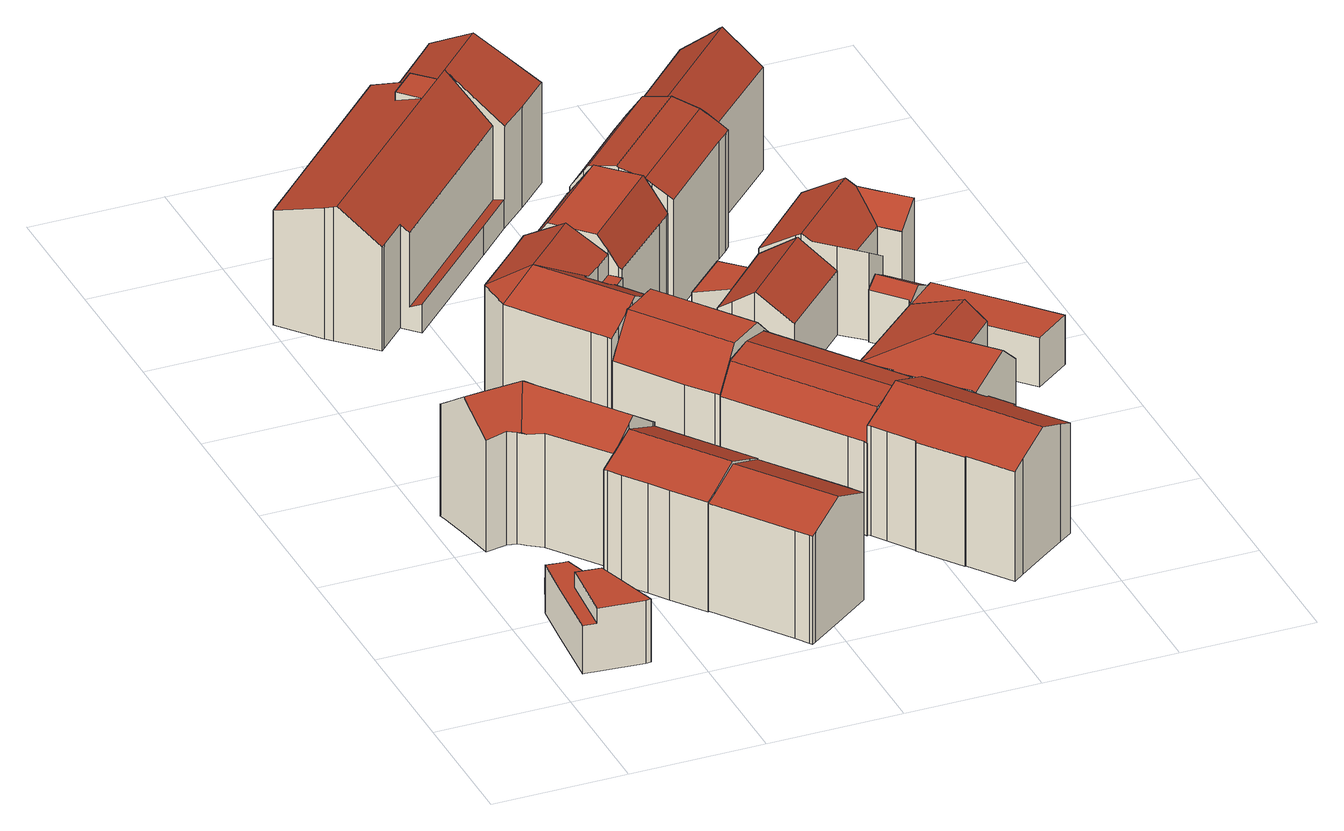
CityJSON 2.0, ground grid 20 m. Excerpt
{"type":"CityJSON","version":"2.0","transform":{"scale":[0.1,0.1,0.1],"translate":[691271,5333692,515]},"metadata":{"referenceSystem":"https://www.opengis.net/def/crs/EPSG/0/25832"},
"CityObjects":{
"building1":{"type":"Building","attributes":{"Gemeindeschluessel":"09162000","HoeheDach":"525.880","HoeheGrund":"516.030","Methode":"2000","NiedrigsteTraufeDesGebaeudes":"523.490","Geometrietyp2DReferenz":"3000","function":"31001_9998","roofType":"1000","measuredHeight":9.85,"storeysAboveGround":2},"geometry":[{"type":"MultiSurface","lod":"2","boundaries":[[[0,1,2,3,4,5]],[[6,7,8,9]],[[10,11,12,5,4,3,13,14,15,16]],[[17,6,9,18,19,20,2,1,0]],[[21,22,23,8,7]],[[22,16,15,14,19,18,23]],[[3,2,20,13]],[[12,11,10,21,7,6,17,0,5]],[[9,8,23,18]],[[16,22,21,10]],[[13,20,19,14]]],"semantics":{"surfaces":[{"type":"WallSurface"},{"type":"GroundSurface"},{"type":"RoofSurface"}],"values":[0,0,1,2,2,0,0,0,0,0,0]}}]},
"building2":{"type":"Building","attributes":{"Gemeindeschluessel":"09162000","HoeheDach":"518.983","HoeheGrund":"515.990","Methode":"1000","NiedrigsteTraufeDesGebaeudes":"518.468","Geometrietyp2DReferenz":"3000","function":"31001_2000","roofType":"1000","measuredHeight":2.99},"geometry":[{"type":"MultiSurface","lod":"2","boundaries":[[[24,25,26,27,28,29]],[[30,31,29,28,32,33]],[[14,34,26,25,35,36]],[[37,36,35,25,24,29,31,30]],[[38,14,36,37,30,33]],[[34,14,38,33,32,28,27,26]]],"semantics":{"surfaces":[{"type":"WallSurface"},{"type":"RoofSurface"},{"type":"GroundSurface"}],"values":[0,0,0,1,0,2]}}]},
"building3":{"type":"Building","attributes":{"Gemeindeschluessel":"09162000","HoeheDach":"537.500","HoeheGrund":"516.010","Methode":"2000","NiedrigsteTraufeDesGebaeudes":"533.400","Geometrietyp2DReferenz":"3000","function":"31001_1000","roofType":"3100","measuredHeight":21.49,"storeysAboveGround":6},"geometry":[{"type":"MultiSurface","lod":"2","boundaries":[[[39,40,41,42,43,44,45,46,47,48,49]],[[50,51,52,53]],[[54,55,56,57]],[[58,48,47,59]],[[60,61,62]],[[63,64,51,50]],[[43,65,66,67,68,44]],[[66,65,64,63]],[[69,70,71,62,61,42,41,40]],[[72,73,74,75,76,77,78,56,55,79,80,52,51,64,65,43,42]],[[57,56,78,81]],[[82,46,45,83]],[[84,85,86,87,60,62,71,88]],[[89,90,91,92,86,85,84,88,93,94,95,96,97,58,59,82,83,68,67,66,63,50,53,98,99,54,57,81,100,101]],[[91,90,89,75,74,102]],[[77,76,101,100,81,78]],[[91,102,103,92]],[[96,95,94,69,40,39,49,97]],[[92,103,87,86]],[[83,45,44,68]],[[99,79,55,54]],[[98,80,79,99]],[[101,76,75,89]],[[97,49,48,58]],[[53,52,80,98]],[[88,71,70,93]],[[60,87,103,102,74,73,72,42,61]],[[93,70,69,94]],[[59,47,46,82]]],"semantics":{"surfaces":[{"type":"RoofSurface"},{"type":"WallSurface"},{"type":"GroundSurface"}],"values":[0,1,1,1,0,1,1,1,0,0,1,1,1,2,1,1,1,1,1,1,1,1,1,1,1,1,0,1,1]}}]},
"building4":{"type":"Building","attributes":{"Gemeindeschluessel":"09162000","HoeheDach":"535.999","HoeheGrund":"515.760","Methode":"1000","NiedrigsteTraufeDesGebaeudes":"533.009","Geometrietyp2DReferenz":"3000","function":"31001_9998","roofType":"3100","measuredHeight":20.24,"storeysAboveGround":4},"geometry":[{"type":"MultiSurface","lod":"2","boundaries":[[[104,105,106,107,108,109]],[[110,111,112,113,114,115,116,117]],[[118,119,120,121]],[[121,120,122,123]],[[124,125,126,127,128,129,130,113,112]],[[131,132,133,125,124,134]],[[133,132,131,135,118,121,123,105,104,109,117,116,115,114,136,137,138,139,140]],[[135,141,119,118]],[[138,128,127,139]],[[131,134,141,135]],[[136,130,129,137]],[[123,122,106,105]],[[139,127,126,140]],[[140,126,125,133]],[[137,129,128,138]],[[114,113,130,136]],[[109,108,110,117]],[[107,106,122,120,119,141,134,124,112,111,110,108]]],"semantics":{"surfaces":[{"type":"WallSurface"},{"type":"RoofSurface"},{"type":"GroundSurface"}],"values":[0,0,0,0,1,0,2,0,0,0,0,0,0,0,0,0,0,1]}}]},
"building5":{"type":"Building","attributes":{"Gemeindeschluessel":"09162000","HoeheDach":"535.715","HoeheGrund":"515.990","Methode":"1000","NiedrigsteTraufeDesGebaeudes":"532.871","Geometrietyp2DReferenz":"3000","function":"31001_1000","roofType":"3100","measuredHeight":19.73,"storeysAboveGround":4},"geometry":[{"type":"MultiSurface","lod":"2","boundaries":[[[142,143,144,145]],[[146,147,148,149]],[[145,144,150,151]],[[151,150,152,153]],[[154,155,156,157,149,148]],[[158,159,160,147,146,161,162,163]],[[156,155,164,165]],[[166,167,142,145,151,153,163,162,161,146,149,157,156,165,168]],[[165,164,169,168]],[[167,166,168,169,170,171]],[[167,171,143,142]],[[153,152,158,163]],[[170,169,164,155,154,148,147,160,159]],[[150,144,143,171,170,159,158,152]]],"semantics":{"surfaces":[{"type":"WallSurface"},{"type":"GroundSurface"},{"type":"RoofSurface"}],"values":[0,0,0,0,0,0,0,1,0,0,0,0,2,2]}}]},
"building6":{"type":"Building","attributes":{"Gemeindeschluessel":"09162000","HoeheDach":"537.719","HoeheGrund":"516.040","Methode":"2000","NiedrigsteTraufeDesGebaeudes":"533.892","Geometrietyp2DReferenz":"3000","function":"31001_9998","roofType":"3100","measuredHeight":21.68,"storeysAboveGround":6},"geometry":[{"type":"MultiSurface","lod":"2","boundaries":[[[172,173,174,175]],[[176,177,178,179]],[[180,181,182,183]],[[184,185,186,187,178,177,188,189,190,173]],[[174,191,192,193,194,175]],[[195,196,185,184,173,172]],[[197,198,181,180]],[[199,200,201,202,203,204]],[[189,188,205,182,181,198,206,207,200,199,204,208,190]],[[209,210,176,179,211,212,196,195,172,175,194,193,213,214,215,216,217,218,203,202,201,219,220,197,180,183]],[[176,210,209,183,182,205,188,177]],[[208,221,222,223,224,225,190]],[[200,207,206,220,219,201]],[[190,225,224,226,192,191,174]],[[203,218,217,216,222,221,208,204]],[[215,223,222,216]],[[193,192,226,213]],[[179,178,187,211]],[[173,190,174]],[[224,223,215,214,213,226]],[[211,187,186,212]],[[212,186,185,196]],[[220,206,198,197]]],"semantics":{"surfaces":[{"type":"WallSurface"},{"type":"RoofSurface"},{"type":"GroundSurface"}],"values":[0,0,0,1,0,0,0,0,1,2,0,1,0,1,0,0,0,0,1,0,0,0,0]}}]},
"building7":{"type":"Building","attributes":{"Gemeindeschluessel":"09162000","HoeheDach":"536.820","HoeheGrund":"515.864","Methode":"2000","NiedrigsteTraufeDesGebaeudes":"530.637","Geometrietyp2DReferenz":"3000","function":"31001_9998","roofType":"1000","measuredHeight":20.96,"storeysAboveGround":5},"geometry":[{"type":"MultiSurface","lod":"2","boundaries":[[[227,228,229,230]],[[231,232,233,234,235]],[[236,237,238,239]],[[240,241,242,243,244,245]],[[246,247,248,249]],[[250,251,249,248]],[[244,243,252,232,231]],[[253,254,242,241]],[[243,242,254,229,228,255,256,238,237,252]],[[251,250,235,234]],[[239,238,256,257]],[[240,246,249,251,234,233,236,239,257,258,227,230,253,241]],[[230,229,254,253]],[[236,233,232,252,237]],[[240,245,247,246]],[[258,255,228,227]],[[250,248,247,245,244,231,235]],[[257,256,255,258]]],"semantics":{"surfaces":[{"type":"WallSurface"},{"type":"RoofSurface"},{"type":"GroundSurface"}],"values":[0,0,0,0,0,0,1,0,1,0,0,2,0,0,0,0,1,0]}}]},
"building8":{"type":"Building","attributes":{"Gemeindeschluessel":"09162000","HoeheDach":"537.000","HoeheGrund":"515.829","Methode":"2000","NiedrigsteTraufeDesGebaeudes":"519.502","Geometrietyp2DReferenz":"3000","function":"31001_1000","roofType":"2100","measuredHeight":21.17,"storeysAboveGround":4},"geometry":[{"type":"MultiSurface","lod":"2","boundaries":[[[259,260,261,262]],[[263,264,265,266]],[[267,268,269,270,271,272,273,274]],[[275,276,277,278,279,273,272,280,281]],[[282,283,284,285]],[[286,287,275,281,288]],[[289,290,291,292]],[[293,276,275,287]],[[294,277,276,293]],[[295,296,297,298]],[[280,290,289]],[[273,279,299,300,301]],[[302,284,283,261,260,288,281,280,289,292]],[[267,303,304,268]],[[305,306,296,295]],[[269,307,308,309,270]],[[271,292,291,272]],[[301,300,306,305,266,265]],[[264,263,310,311]],[[299,279,278,312]],[[297,296,306,300,299,312]],[[262,261,283,282]],[[292,271,270,309,313,302]],[[264,311,274,273,301,265]],[[305,295,298,294,293,287,286,259,262,282,285,313,309,308,307,304,303,310,263,266]],[[286,288,260,259]],[[280,272,291,290]],[[294,298,297,312,278,277]],[[302,313,285,284]],[[307,269,268,304]],[[310,303,267,274,311]]],"semantics":{"surfaces":[{"type":"WallSurface"},{"type":"RoofSurface"},{"type":"GroundSurface"}],"values":[0,0,1,1,0,0,0,0,0,0,0,0,1,0,0,0,0,0,0,0,1,0,0,1,2,0,1,0,0,0,0]}}]},
"building9":{"type":"Building","attributes":{"Gemeindeschluessel":"09162000","HoeheDach":"530.973","HoeheGrund":"516.210","Methode":"1000","NiedrigsteTraufeDesGebaeudes":"530.973","Geometrietyp2DReferenz":"3000","function":"31001_2000","roofType":"1000","measuredHeight":14.76},"geometry":[{"type":"MultiSurface","lod":"2","boundaries":[[[314,315,316,317]],[[318,319,320,321]],[[321,322,314,317,318]],[[317,316,319,318]],[[321,320,323,322]],[[319,316,315,323,320]],[[322,323,315,314]]],"semantics":{"surfaces":[{"type":"WallSurface"},{"type":"GroundSurface"},{"type":"RoofSurface"}],"values":[0,0,1,0,0,2,0]}}]},
"building10":{"type":"Building","attributes":{"Gemeindeschluessel":"09162000","HoeheDach":"535.539","HoeheGrund":"515.882","Methode":"2000","NiedrigsteTraufeDesGebaeudes":"529.909","Geometrietyp2DReferenz":"3000","function":"31001_9998","roofType":"3100","measuredHeight":19.66,"storeysAboveGround":4},"geometry":[{"type":"MultiSurface","lod":"2","boundaries":[[[324,325,326,327]],[[328,329,330,331]],[[240,332,327,326,333,334,241]],[[331,330,335,336]],[[337,338,339,340]],[[341,342,338,337]],[[343,344,342,341]],[[340,339,345,325,324,329,328]],[[346,347,344,343]],[[336,335,332,240]],[[348,349,347,346]],[[335,330,329,324,327,332]],[[350,351,241,334]],[[325,345,333,326]],[[351,348,346,343,341,337,340,328,331,336,240,241]],[[350,334,333,345,339,338,342,344,347,349]],[[351,350,349,348]]],"semantics":{"surfaces":[{"type":"RoofSurface"},{"type":"WallSurface"},{"type":"GroundSurface"}],"values":[0,1,1,1,1,1,1,1,1,1,1,0,1,0,2,0,1]}}]},
"building11":{"type":"Building","attributes":{"Gemeindeschluessel":"09162000","HoeheDach":"536.980","HoeheGrund":"515.782","Methode":"2000","NiedrigsteTraufeDesGebaeudes":"531.863","Geometrietyp2DReferenz":"3000","function":"31001_1000","roofType":"9999","measuredHeight":21.2,"storeysAboveGround":4},"geometry":[{"type":"MultiSurface","lod":"2","boundaries":[[[352,353,354,355,356,357,358,359,360]],[[361,362,363,364]],[[365,357,356,366]],[[367,368,369,370,363,362,371,372]],[[373,371,362,361]],[[374,352,360,375]],[[364,363,370,376]],[[375,360,359,377]],[[378,366,356,355,368,367]],[[378,379,373,361,364,376,380,381,374,375,377,382,365,366]],[[379,372,371,373]],[[382,358,357,365]],[[355,354,383,369,368]],[[378,367,372,379]],[[380,376,370,369,383]],[[381,380,383,354,353]],[[352,374,381,353]],[[377,359,358,382]]],"semantics":{"surfaces":[{"type":"RoofSurface"},{"type":"WallSurface"},{"type":"GroundSurface"}],"values":[0,1,1,0,1,1,1,1,1,2,1,1,0,1,1,1,1,1]}}]},
"building12":{"type":"Building","attributes":{"Gemeindeschluessel":"09162000","HoeheDach":"522.478","HoeheGrund":"515.900","Methode":"1000","NiedrigsteTraufeDesGebaeudes":"522.478","Geometrietyp2DReferenz":"3000","function":"31001_2000","roofType":"1000","measuredHeight":6.58},"geometry":[{"type":"MultiSurface","lod":"2","boundaries":[[[384,385,386,387]],[[384,387,388,389,390]],[[389,391,392,390]],[[388,393,391,389]],[[392,391,393,386,385]],[[390,392,385,384]],[[387,386,393,388]]],"semantics":{"surfaces":[{"type":"WallSurface"},{"type":"GroundSurface"},{"type":"RoofSurface"}],"values":[0,1,0,0,2,0,0]}}]},
"building13":{"type":"Building","attributes":{"Gemeindeschluessel":"09162000","HoeheDach":"523.148","HoeheGrund":"515.930","Methode":"1000","NiedrigsteTraufeDesGebaeudes":"522.294","Geometrietyp2DReferenz":"3000","function":"31001_2000","roofType":"1000","measuredHeight":7.22},"geometry":[{"type":"MultiSurface","lod":"2","boundaries":[[[389,394,395,396]],[[397,398,399,400,401,402]],[[396,395,402,401]],[[390,403,394,389]],[[404,405,406,407,408,409]],[[410,406,405,404,411,390,389,396,401,400,399]],[[406,410,399,398,412,407]],[[413,409,408,407,412,398,397,402,395,394,403]],[[411,404,409,413,403,390]]],"semantics":{"surfaces":[{"type":"WallSurface"},{"type":"GroundSurface"},{"type":"RoofSurface"}],"values":[0,0,0,0,0,1,0,2,0]}}]},
"building14":{"type":"Building","attributes":{"Gemeindeschluessel":"09162000","HoeheDach":"519.456","HoeheGrund":"515.891","Methode":"1000","NiedrigsteTraufeDesGebaeudes":"519.456","Geometrietyp2DReferenz":"3000","function":"51009_1610","roofType":"1000","measuredHeight":3.56},"geometry":[{"type":"MultiSurface","lod":"2","boundaries":[[[414,415,416,417]],[[418,406,419,420]],[[421,422,423,404]],[[414,424,421,404,406,418,415]],[[415,418,420,416]],[[404,423,419,406]],[[421,424,425,422]],[[414,417,425,424]],[[425,417,416,420,419,423,422]]],"semantics":{"surfaces":[{"type":"WallSurface"},{"type":"GroundSurface"},{"type":"RoofSurface"}],"values":[0,0,0,1,0,0,0,0,2]}}]},
"building15":{"type":"Building","attributes":{"Gemeindeschluessel":"09162000","HoeheDach":"536.386","HoeheGrund":"515.980","Methode":"1000","NiedrigsteTraufeDesGebaeudes":"533.097","Geometrietyp2DReferenz":"3000","function":"31001_9998","roofType":"3100","measuredHeight":20.41,"storeysAboveGround":4},"geometry":[{"type":"MultiSurface","lod":"2","boundaries":[[[426,427,428,429]],[[430,431,432,433,434,435,436,437,438,439,440,441]],[[442,443,444,445,428,427,446,447,430,441,448]],[[449,437,436,450]],[[451,438,437,449]],[[452,442,448,453]],[[448,441,440,454,455,453]],[[456,447,446,457]],[[458,432,431,459]],[[460,439,438,451]],[[461,444,443,462]],[[456,463,459,431,430,447]],[[450,436,435,464]],[[465,445,444,461]],[[457,446,427,426]],[[466,434,433,467]],[[459,463,456,457,426,429,465,461,462,452,453,455,454,460,451,449,450,464,466,467,458]],[[464,435,434,466]],[[429,428,445,465]],[[467,433,432,458]],[[462,443,442,452]],[[454,440,439,460]]],"semantics":{"surfaces":[{"type":"WallSurface"},{"type":"RoofSurface"},{"type":"GroundSurface"}],"values":[0,1,1,0,0,0,0,0,0,0,0,0,0,0,0,0,2,0,0,0,0,0]}}]},
"building16":{"type":"Building","attributes":{"Gemeindeschluessel":"09162000","HoeheDach":"517.714","HoeheGrund":"515.870","Methode":"3100","NiedrigsteTraufeDesGebaeudes":"517.714","Geometrietyp2DReferenz":"3000","function":"31001_2000","roofType":"1000","measuredHeight":1.84},"geometry":[{"type":"MultiSurface","lod":"2","boundaries":[[[468,469,396,401]],[[469,470,471,396]],[[470,472,473,471]],[[396,471,473,474,401]],[[468,475,472,470,469]],[[472,475,474,473]],[[475,468,401,474]]],"semantics":{"surfaces":[{"type":"WallSurface"},{"type":"GroundSurface"},{"type":"RoofSurface"}],"values":[0,0,0,1,2,0,0]}}]},
"building17":{"type":"Building","attributes":{"Gemeindeschluessel":"09162000","HoeheDach":"519.573","HoeheGrund":"515.808","Methode":"1000","NiedrigsteTraufeDesGebaeudes":"519.573","Geometrietyp2DReferenz":"3000","function":"31001_9998","roofType":"1000","measuredHeight":3.77,"storeysAboveGround":1},"geometry":[{"type":"MultiSurface","lod":"2","boundaries":[[[476,477,478,479]],[[476,480,481,477]],[[482,483,480,476,479,484]],[[485,486,487,478,477,481]],[[484,487,486,482]],[[479,478,487,484]],[[483,482,486,485]],[[483,485,481,480]]],"semantics":{"surfaces":[{"type":"WallSurface"},{"type":"GroundSurface"},{"type":"RoofSurface"}],"values":[0,0,1,2,0,0,0,0]}}]},
"building18":{"type":"Building","attributes":{"Gemeindeschluessel":"09162000","HoeheDach":"517.249","HoeheGrund":"515.808","Methode":"2000","NiedrigsteTraufeDesGebaeudes":"516.809","Geometrietyp2DReferenz":"3000","function":"31001_2000","roofType":"1000","measuredHeight":1.44},"geometry":[{"type":"MultiSurface","lod":"2","boundaries":[[[488,489,490,491]],[[488,492,493,489]],[[491,494,492,488]],[[494,495,493,492]],[[489,493,495,490]],[[490,495,494,491]]],"semantics":{"surfaces":[{"type":"GroundSurface"},{"type":"WallSurface"},{"type":"RoofSurface"}],"values":[0,1,1,2,1,1]}}]},
"building19":{"type":"Building","attributes":{"Gemeindeschluessel":"09162000","HoeheDach":"518.587","HoeheGrund":"515.832","Methode":"2000","NiedrigsteTraufeDesGebaeudes":"518.234","Geometrietyp2DReferenz":"3000","function":"31001_2000","roofType":"1000","measuredHeight":2.75},"geometry":[{"type":"MultiSurface","lod":"2","boundaries":[[[496,497,498,499]],[[500,501,502,503]],[[501,504,498,497,502]],[[505,500,503,496,499]],[[501,500,505,504]],[[503,502,497,496]],[[499,498,504,505]]],"semantics":{"surfaces":[{"type":"WallSurface"},{"type":"RoofSurface"},{"type":"GroundSurface"}],"values":[0,0,1,2,0,0,0]}}]},
"building20":{"type":"Building","attributes":{"Gemeindeschluessel":"09162000","HoeheDach":"529.815","HoeheGrund":"515.830","Methode":"1000","NiedrigsteTraufeDesGebaeudes":"525.871","Geometrietyp2DReferenz":"3000","function":"31001_1000","roofType":"3100","measuredHeight":13.98,"storeysAboveGround":3},"geometry":[{"type":"MultiSurface","lod":"2","boundaries":[[[506,507,508,509,510]],[[490,511,512,513]],[[480,476,510,509,514]],[[515,516,517,491]],[[480,514,518,483]],[[506,519,520,507]],[[510,476,519,506]],[[483,518,516,515]],[[518,514,509,508,521,512,511,517,516]],[[476,480,483,515,491,490,513,522,520,519]],[[513,512,521,522]],[[520,522,521,508,507]],[[491,517,511,490]]],"semantics":{"surfaces":[{"type":"RoofSurface"},{"type":"WallSurface"},{"type":"GroundSurface"}],"values":[0,1,1,1,1,1,1,1,0,2,1,1,1]}}]},
"building21":{"type":"Building","attributes":{"Gemeindeschluessel":"09162000","HoeheDach":"537.590","HoeheGrund":"515.793","Methode":"2000","NiedrigsteTraufeDesGebaeudes":"532.637","Geometrietyp2DReferenz":"3000","function":"31001_1000","roofType":"3100","measuredHeight":21.8,"storeysAboveGround":4},"geometry":[{"type":"MultiSurface","lod":"2","boundaries":[[[523,524,525,526]],[[527,528,529,530]],[[531,532,533,534,535]],[[536,537,538,539]],[[530,529,539,538]],[[537,536,540,374]],[[374,540,541,381]],[[542,534,533,543,544]],[[526,525,545,546]],[[547,531,535,548,549]],[[380,381,541,550,551]],[[536,539,529,528,549,548,550,541,540]],[[364,552,524,523]],[[551,550,548,535,534,542]],[[547,549,528,527]],[[376,553,552,364]],[[537,374,381,380,376,364,523,526,546,532,531,547,527,530,538]],[[532,546,545,543,533]],[[376,380,551,542,544,553]],[[553,544,543,545,525,524,552]]],"semantics":{"surfaces":[{"type":"WallSurface"},{"type":"RoofSurface"},{"type":"GroundSurface"}],"values":[0,0,0,0,0,0,0,1,0,0,0,1,0,1,0,0,2,0,0,1]}}]},
"building22":{"type":"Building","attributes":{"Gemeindeschluessel":"09162000","HoeheDach":"518.455","HoeheGrund":"515.970","Methode":"1000","NiedrigsteTraufeDesGebaeudes":"518.455","Geometrietyp2DReferenz":"3000","function":"31001_2000","roofType":"1000","measuredHeight":2.48,"storeysAboveGround":1},"geometry":[{"type":"MultiSurface","lod":"2","boundaries":[[[554,555,556,557]],[[558,559,560,561]],[[561,560,555,554]],[[554,557,558,561]],[[560,559,556,555]],[[557,556,559,558]]],"semantics":{"surfaces":[{"type":"WallSurface"},{"type":"GroundSurface"},{"type":"RoofSurface"}],"values":[0,0,0,1,2,0]}}]},
"building23":{"type":"Building","attributes":{"Gemeindeschluessel":"09162000","HoeheDach":"519.480","HoeheGrund":"515.880","Methode":"2000","NiedrigsteTraufeDesGebaeudes":"519.480","Geometrietyp2DReferenz":"3000","function":"31001_2000","roofType":"1000","measuredHeight":3.6},"geometry":[{"type":"MultiSurface","lod":"2","boundaries":[[[562,563,564,565]],[[566,567,568,569]],[[565,564,570,571]],[[569,568,563,562]],[[572,573,574,575]],[[570,564,563,568,567,574,573]],[[572,575,566,569,562,565,571]],[[571,570,573,572]],[[575,574,567,566]]],"semantics":{"surfaces":[{"type":"WallSurface"},{"type":"RoofSurface"},{"type":"GroundSurface"}],"values":[0,0,0,0,0,1,2,0,0]}}]},
"building24":{"type":"Building","attributes":{"Gemeindeschluessel":"09162000","HoeheDach":"526.810","HoeheGrund":"515.760","Methode":"2000","NiedrigsteTraufeDesGebaeudes":"519.077","Geometrietyp2DReferenz":"3000","function":"31001_9998","roofType":"3100","measuredHeight":11.05,"storeysAboveGround":2},"geometry":[{"type":"MultiSurface","lod":"2","boundaries":[[[576,577,578,579,580,581]],[[582,583,584,585]],[[580,579,586,587,588,589,590,591,592,593]],[[594,586,579,578]],[[595,596,576,581,597]],[[598,588,587,599]],[[600,601,602,603]],[[604,595,605,606,607,608,609,584,583]],[[610,609,608,611]],[[603,602,612,613]],[[599,587,586,594]],[[607,614,611,608]],[[615,616,617,590,618]],[[591,590,617,619,620]],[[621,622,623,624]],[[598,613,612,625,589,588]],[[496,626,627,503]],[[604,628,629,630,631,596,595]],[[632,620,619,633,623,622]],[[614,607,606,634]],[[618,625,612,602,601,615]],[[582,635,628,604,583]],[[636,632,622,621]],[[618,590,589,625]],[[637,593,592,638,503,627]],[[639,630,629,640]],[[641,631,630,639]],[[577,641,639,640,635,582,585,610,611,614,634,496,503,638,636,621,624,642,600,603,613,598,599,594,578]],[[619,617,616,643,633]],[[640,629,628,635]],[[636,638,592,591,620,632]],[[580,593,637,597,581]],[[642,624,623,633,643]],[[496,634,606,605,626]],[[600,642,643,616,615,601]],[[585,584,609,610]],[[631,641,577,576,596]],[[595,597,637,627,626,605]]],"semantics":{"surfaces":[{"type":"WallSurface"},{"type":"RoofSurface"},{"type":"GroundSurface"}],"values":[0,0,1,0,1,0,0,1,0,0,0,0,0,0,0,0,0,1,1,0,1,0,0,0,0,0,0,2,1,0,0,0,0,0,0,0,0,1]}}]},
"building25":{"type":"Building","attributes":{"Gemeindeschluessel":"09162000","HoeheDach":"530.510","HoeheGrund":"515.758","Methode":"2000","NiedrigsteTraufeDesGebaeudes":"526.720","Geometrietyp2DReferenz":"3000","function":"31001_1000","roofType":"3100","measuredHeight":14.75,"storeysAboveGround":3},"geometry":[{"type":"MultiSurface","lod":"2","boundaries":[[[644,645,646,642,624,519,520,522,513,647,648,649,650,651]],[[652,653,646,645]],[[650,649,654,655,656]],[[657,658,652]],[[642,659,660,624]],[[652,655,654,661,662,663,653]],[[513,664,665,647]],[[649,648,666,661,654]],[[644,651,667,658,657]],[[659,653,663,668,660]],[[659,642,646,653]],[[644,657,652,645]],[[668,519,624,660]],[[520,519,668,663,662,669]],[[520,669,670,522]],[[667,656,655,652,658]],[[522,670,664,513]],[[665,666,648,647]],[[667,651,650,656]],[[661,666,665,664,670,669,662]]],"semantics":{"surfaces":[{"type":"GroundSurface"},{"type":"WallSurface"},{"type":"RoofSurface"}],"values":[0,1,1,2,1,2,1,1,1,2,1,1,1,1,1,2,1,1,1,2]}}]},
"building26":{"type":"Building","attributes":{"Gemeindeschluessel":"09162000","HoeheDach":"536.941","HoeheGrund":"515.891","Methode":"2000","NiedrigsteTraufeDesGebaeudes":"531.919","Geometrietyp2DReferenz":"3000","function":"31001_1000","roofType":"3100","measuredHeight":21.05,"storeysAboveGround":5},"geometry":[{"type":"MultiSurface","lod":"2","boundaries":[[[671,672,673,674]],[[675,676,672,671]],[[676,675,677,678]],[[673,672,676,678,679,680,681,682,683,684,685]],[[681,686,687,682]],[[673,685,688,689,674]],[[678,677,690,679]],[[682,687,691,683]],[[679,690,692,680]],[[688,693,691,687,686,694,689]],[[684,693,688,685]],[[681,680,692,694,686]],[[675,671,674,689,694,692,690,677]],[[683,691,693,684]]],"semantics":{"surfaces":[{"type":"WallSurface"},{"type":"GroundSurface"},{"type":"RoofSurface"}],"values":[0,0,0,1,0,0,0,0,0,2,0,0,2,0]}}]},
"building27":{"type":"Building","attributes":{"Gemeindeschluessel":"09162000","HoeheDach":"516.350","HoeheGrund":"515.758","Methode":"2000","NiedrigsteTraufeDesGebaeudes":"516.350","Geometrietyp2DReferenz":"3000","function":"31001_2000","roofType":"1000","measuredHeight":0.592},"geometry":[{"type":"MultiSurface","lod":"2","boundaries":[[[600,695,696,642]],[[644,697,695,600]],[[646,645,644,600,642]],[[646,698,699,645]],[[696,695,697,699,698]],[[642,696,698,646]],[[645,699,697,644]]],"semantics":{"surfaces":[{"type":"WallSurface"},{"type":"GroundSurface"},{"type":"RoofSurface"}],"values":[0,0,1,0,2,0,0]}}]}
},
"vertices":[
[42,57,85],[50,153,85],[56,220,85],[56,220,10],[50,153,10],[42,57,10],[62,55,85],[62,55,109],[70,152,109],[70,152,85],[130,49,10],[62,55,10],[45,57,10],[81,217,10],[88,217,10],[108,148,10],[138,49,10],[45,57,85],[108,148,85],[88,217,85],[81,217,85],[130,49,109],[138,49,109],[108,148,109],
[113,244,39],[116,237,40],[116,237,10],[113,244,10],[98,277,10],[98,277,35],[74,265,35],[92,274,35],[92,274,10],[74,265,10],[115,236,10],[115,236,40],[88,217,40],[75,262,35],[75,262,10],
[26,490,195],[34,449,225],[55,451,225],[122,456,225],[141,497,197],[128,502,192],[114,506,189],[98,509,186],[78,509,184],[63,508,185],[23,503,186],[168,481,10],[168,481,188],[179,471,186],[179,471,10],[203,443,10],[203,443,184],[221,417,184],[221,417,10],[63,508,10],[78,509,10],[100,389,184],[95,396,184],[92,396,184],[157,489,10],[157,489,191],[142,497,197],[142,497,10],[141,497,10],[128,502,10],[44,394,185],[76,400,188],[90,397,185],[162,402,225],[163,401,225],[225,317,225],[265,346,189],[269,349,186],[227,406,186],[220,416,186],[201,442,186],[187,462,185],[220,416,10],[98,509,10],[114,506,10],[92,396,10],[100,389,10],[120,374,10],[120,374,189],[90,397,10],[265,346,10],[225,317,10],[216,311,10],[185,288,10],[76,400,10],[44,394,10],[34,449,10],[26,490,10],[23,503,10],[187,462,10],[201,442,10],[227,406,10],[269,349,10],[216,311,217],[185,288,190],
[163,271,8],[166,268,8],[166,268,180],[163,271,180],[163,272,180],[163,272,8],[185,288,193],[199,298,201],[216,310,210],[216,311,210],[216,311,8],[216,310,8],[199,298,8],[185,288,8],[223,189,8],[223,189,180],[204,216,180],[204,216,8],[179,249,180],[179,249,8],[311,179,210],[347,206,190],[364,219,180],[285,326,180],[272,345,180],[269,349,180],[265,346,182],[272,149,8],[311,179,8],[347,206,8],[272,149,188],[259,140,8],[265,346,8],[269,349,8],[272,345,8],[285,326,8],[364,219,8],[259,140,180],
[355,7,10],[355,7,179],[352,11,179],[352,11,10],[347,206,10],[347,206,188],[364,219,179],[364,219,10],[339,30,179],[339,30,10],[259,140,179],[259,140,10],[364,218,179],[445,108,179],[445,108,10],[364,218,10],[272,149,186],[311,179,207],[340,201,191],[340,201,10],[311,179,10],[272,149,10],[458,89,179],[458,89,10],[409,46,10],[361,11,10],[462,85,10],[462,85,179],[409,46,207],[361,11,182],
[195,695,10],[195,695,192],[192,751,192],[192,751,10],[337,588,10],[337,588,222],[309,568,202],[309,568,10],[392,637,10],[392,637,189],[396,632,189],[396,632,10],[244,628,192],[276,585,192],[291,563,192],[295,558,192],[344,594,227],[287,671,227],[250,722,227],[257,815,192],[289,847,192],[289,847,10],[257,815,10],[244,628,10],[276,585,10],[375,658,10],[375,658,190],[319,704,200],[340,677,200],[340,677,10],[319,704,10],[318,705,10],[318,705,201],[393,629,191],[353,686,191],[352,685,191],[328,715,193],[393,629,10],[344,594,10],[295,558,10],[291,563,10],[302,833,10],[331,803,10],[374,759,10],[350,736,10],[329,716,10],[328,715,10],[352,685,10],[353,686,10],[329,716,193],[350,736,192],[374,759,192],[331,803,227],[294,765,227],[302,833,203],
[479,549,9],[479,549,173],[486,540,173],[486,540,9],[327,581,218],[337,588,218],[337,588,9],[309,568,9],[309,568,183],[396,632,9],[396,632,193],[402,636,186],[402,636,9],[395,422,9],[508,507,9],[508,507,175],[475,482,218],[426,446,218],[395,422,157],[390,428,9],[390,428,157],[362,466,156],[362,466,9],[296,558,157],[296,558,9],[376,617,218],[504,513,9],[504,513,175],[456,581,174],[448,576,184],[448,576,9],[456,581,9],
[56,983,8],[56,983,214],[7,1042,188],[7,1042,8],[479,1238,8],[479,1238,166],[431,1190,166],[431,1190,8],[384,1336,201],[365,1355,188],[359,1348,188],[276,1263,189],[292,1247,200],[320,1219,220],[338,1236,220],[410,1309,220],[116,925,171],[121,929,171],[161,969,171],[170,959,161],[379,1168,161],[282,1181,220],[70,970,220],[10,1045,8],[10,1045,188],[47,1082,188],[47,1082,8],[66,974,8],[116,925,8],[66,974,218],[255,1210,207],[255,1210,220],[292,1247,220],[292,1247,207],[121,929,8],[161,969,8],[335,1097,8],[335,1097,53],[183,946,53],[183,946,8],[379,1168,45],[389,1151,53],[389,1151,167],[252,1287,188],[384,1336,8],[365,1355,8],[387,1149,8],[387,1149,53],[359,1348,8],[325,1314,8],[276,1263,8],[450,1268,8],[450,1268,189],[170,959,45],[252,1287,8],
[385,748,12],[385,748,160],[389,744,160],[389,744,12],[366,720,12],[366,720,160],[350,736,160],[350,736,12],[374,759,12],[374,759,160],
[552,252,197],[588,279,205],[451,464,205],[416,438,197],[530,236,9],[530,236,153],[528,240,155],[528,240,9],[395,422,155],[487,491,197],[508,507,160],[513,261,155],[513,261,9],[643,324,9],[643,324,160],[645,321,160],[645,321,9],[628,345,9],[628,345,159],[587,400,9],[587,400,160],[624,305,197],[593,405,9],[593,405,149],[568,439,9],[568,439,149],[562,435,160],[562,435,9],
[503,859,169],[487,875,202],[478,884,220],[363,770,220],[374,759,198],[385,748,176],[390,748,171],[482,838,169],[499,854,169],[398,956,8],[398,956,170],[403,960,170],[403,960,8],[385,748,8],[374,759,8],[302,833,198],[313,822,220],[427,935,220],[417,946,198],[383,941,170],[289,847,170],[383,941,8],[503,859,8],[499,854,8],[417,946,8],[482,838,8],[302,833,8],[289,847,8],[453,909,8],[487,875,8],[390,748,8],[453,909,220],
[415,712,9],[415,712,75],[450,748,75],[450,748,9],[461,748,9],[474,735,9],[433,693,9],[474,735,75],[433,693,75],[461,748,75],
[474,735,81],[479,729,81],[479,729,9],[516,692,81],[523,685,81],[523,685,9],[516,692,9],[508,700,9],[508,700,81],[433,693,73],[471,651,9],[472,651,9],[477,655,9],[477,655,74],[472,651,73],[471,651,73],[484,659,9],[458,666,9],[484,659,75],[458,666,73],
[548,535,9],[557,542,9],[557,542,45],[548,535,45],[518,597,9],[477,655,45],[518,597,45],[469,650,9],[469,650,45],[471,651,45],[547,535,9],[547,535,45],
[621,112,10],[621,112,182],[620,111,181],[620,111,10],[726,94,214],[763,121,194],[782,134,184],[781,136,184],[730,205,184],[735,210,181],[710,244,181],[705,240,184],[664,296,184],[648,316,184],[645,321,184],[590,280,214],[534,233,182],[549,212,182],[575,174,182],[574,173,181],[667,50,182],[683,62,191],[530,236,182],[705,240,10],[710,244,10],[664,296,10],[534,233,10],[530,236,10],[645,321,10],[590,280,10],[683,62,10],[667,50,10],[782,134,10],[763,121,10],[648,316,10],[575,174,10],[549,212,10],[726,94,10],[735,210,10],[574,173,10],[730,205,10],[781,136,10],
[508,700,27],[479,729,27],[490,743,27],[490,743,9],[501,732,27],[501,732,9],[521,713,9],[521,713,27],
[587,621,8],[587,621,46],[618,588,46],[618,588,8],[546,661,8],[546,661,46],[477,655,8],[523,685,8],[557,542,8],[523,685,46],[477,655,46],[557,542,46],
[501,732,8],[528,759,8],[547,740,8],[521,713,8],[501,732,18],[528,759,18],[521,713,22],[547,740,22],
[641,527,8],[641,527,36],[629,515,36],[629,515,8],[656,579,8],[656,579,32],[675,558,36],[675,558,8],[609,537,32],[609,537,8],
[693,726,109],[656,764,145],[653,767,148],[547,660,148],[587,621,110],[547,740,109],[613,807,109],[613,807,8],[546,661,147],[508,700,8],[508,700,109],[521,713,109],[523,685,124],[693,726,8],[656,764,8],[651,769,146],[651,769,8],
[517,1074,8],[517,1074,177],[531,1089,176],[531,1089,8],[646,990,8],[646,990,192],[639,982,192],[639,982,8],[591,1045,8],[578,1057,8],[578,1057,223],[588,1048,226],[591,1045,225],[509,853,192],[509,853,8],[622,966,8],[622,966,192],[503,859,197],[487,875,210],[451,912,226],[558,1077,216],[422,941,216],[539,1096,176],[539,1096,8],[624,1012,8],[617,1019,216],[624,1012,211],[480,883,216],[453,909,225],[403,960,177],[417,946,206],
[701,315,10],[701,315,35],[733,338,35],[733,338,10],[765,295,10],[765,295,35],[732,271,35],[732,271,10],
[641,835,9],[641,835,45],[613,807,45],[613,807,9],[632,871,9],[632,871,45],[618,856,45],[618,856,9],[588,833,45],[588,833,9],[532,846,9],[532,846,45],[595,907,45],[595,907,9],
[793,510,90],[793,510,8],[839,555,8],[839,555,85],[838,554,85],[838,554,92],[756,396,8],[756,396,90],[755,397,89],[755,397,8],[891,498,85],[945,539,85],[891,600,85],[812,686,85],[804,679,85],[765,644,85],[765,640,85],[762,637,85],[891,498,8],[744,514,118],[795,507,87],[816,579,118],[891,600,8],[945,539,8],[793,758,8],[793,758,42],[835,717,41],[835,717,8],[813,438,118],[642,526,91],[675,490,91],[673,488,90],[735,419,90],[752,402,90],[752,402,8],[735,419,8],[807,692,49],[807,692,8],[673,488,8],[760,727,52],[760,727,86],[804,679,86],[804,679,52],[784,661,102],[765,644,86],[725,694,8],[725,694,89],[727,696,91],[727,696,8],[812,686,49],[641,527,91],[675,558,90],[839,458,88],[839,459,88],[834,465,87],[817,483,87],[765,650,89],[741,709,102],[675,490,8],[839,458,8],[765,650,8],[762,637,91],[765,640,8],[834,465,8],[839,459,8],[817,483,8],[758,724,8],[758,724,88],
[807,772,8],[781,798,8],[732,750,8],[641,835,8],[721,916,8],[767,871,8],[804,834,8],[837,802,8],[781,798,117],[732,750,118],[767,871,154],[777,861,146],[804,834,146],[807,772,117],[807,773,117],[758,724,118],[727,696,146],[766,872,155],[657,763,155],[668,753,146],[613,807,117],[641,835,117],[721,916,118],[837,802,146],[693,726,147],[656,764,154],[651,769,150],
[539,1096,169],[539,1096,9],[578,1057,9],[578,1057,215],[568,1125,169],[568,1125,9],[681,1239,169],[681,1239,9],[714,1204,9],[721,1198,9],[751,1167,9],[765,1152,9],[645,1034,9],[624,1012,9],[591,1045,9],[751,1167,187],[765,1152,170],[591,1045,209],[582,1054,219],[714,1204,208],[645,1034,171],[721,1198,216],[624,1012,171],[723,1195,219],
[793,758,14],[758,724,14],[807,772,14],[732,750,14],[781,798,14]
]}
